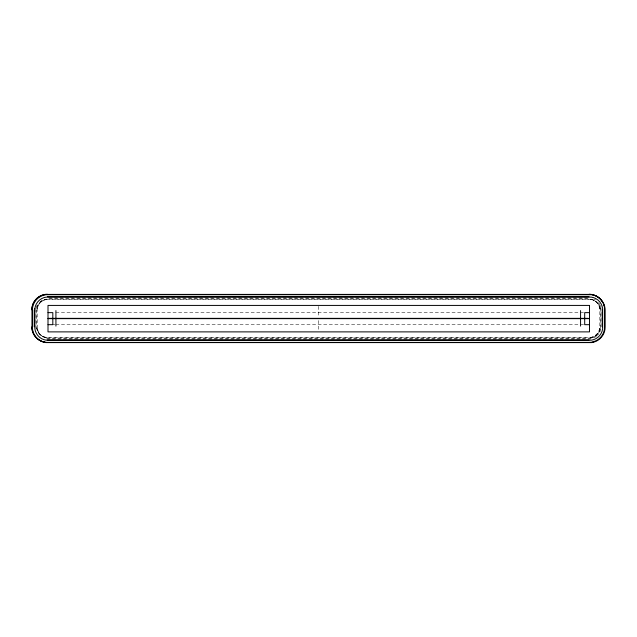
<?xml version="1.0" encoding="UTF-8"?>
<svg xmlns="http://www.w3.org/2000/svg" width="637" height="637" viewBox="0 0 637 637"><rect width="100%" height="100%" fill="white"/><g stroke="black" fill="none" stroke-linecap="round" stroke-linejoin="round"><path stroke-width="0.48" stroke-dasharray="3.19 2.39" d="M43.348 336.774L47.536 337.602L588.954 337.602C594.775 337.737 599.966 332.546 599.831 326.733L599.831 309.964C599.966 304.144 594.775 298.952 588.954 299.095L47.536 299.095C41.716 298.952 36.524 304.144 36.667 309.964L36.667 326.733C36.627 330.762 39.024 334.608 42.591 336.455M42.082 336.145L45.203 337.53L48.046 337.905L589.464 337.905C595.284 338.048 600.476 332.856 600.333 327.036L600.333 310.267C600.476 304.454 595.284 299.263 589.464 299.398L48.046 299.398C42.225 299.263 37.034 304.454 37.169 310.267L37.264 328.485L38.626 332.49L41.413 335.667M48.484 297.893L588.007 297.893M48.993 298.196L588.516 298.196M55.801 312.632L583.699 312.632M52.815 324.671L54.806 324.671M55.801 324.671L583.699 324.671M318.755 306.357L318.755 316.764M318.755 320.546L318.755 329.998M46.429 339.003A12.031 12.031 0 0 0 48.006 339.107L589.504 339.107A12.031 12.031 0 0 0 592.625 338.701M36.07 328.644A12.031 12.031 0 0 1 35.967 327.076L35.967 310.227A12.031 12.031 0 0 1 36.07 308.658M36.381 307.114A12.031 12.031 0 0 1 36.882 305.625M594.114 299.111A12.031 12.031 0 0 1 595.523 299.804M600.627 305.625A12.031 12.031 0 0 1 601.129 307.114M590.921 299.494A10.829 10.829 0 0 1 600.245 308.818M600.245 328.485A10.829 10.829 0 0 1 590.921 337.809M46.589 337.809A10.829 10.829 0 0 1 37.264 328.485M37.264 308.818A10.829 10.829 0 0 1 46.589 299.494M598.541 302.599A12.031 12.031 0 0 1 600.118 305.322M600.619 306.811A12.031 12.031 0 0 1 601.033 309.924L601.033 326.773A12.031 12.031 0 0 1 597.506 335.277M596.32 336.32A12.031 12.031 0 0 1 588.994 338.804L47.496 338.804A12.031 12.031 0 0 1 45.92 338.701M590.411 299.191A10.829 10.829 0 0 1 599.736 308.515M599.736 328.182A10.829 10.829 0 0 1 590.411 337.506M46.079 337.506A10.829 10.829 0 0 1 36.755 328.182M36.755 308.515A10.829 10.829 0 0 1 38.905 303.331M39.836 302.272A10.829 10.829 0 0 1 46.079 299.191"/><path stroke-width="0.96" d="M45.45 342.292A15.654 15.654 0 0 1 31.977 328.811L31.977 307.886A15.654 15.654 0 0 1 45.45 294.405L591.04 294.405A15.654 15.654 0 0 1 600.062 298.857M47.457 296.691L589.034 296.691M48.006 312.632L52.815 312.632L52.815 324.671L48.006 324.671M589.504 312.632L584.694 312.632L584.694 324.671L589.504 324.671M48.165 318.349L588.325 318.349M48.006 318.651L589.504 318.651M47.457 340.007L589.034 340.007M602.236 309.885L602.236 326.813M580.57 310.593L580.57 326.104M55.921 310.593L55.921 326.104M34.255 309.885L34.255 326.813M589.114 294.278A15.527 15.527 0 0 1 604.64 309.805L604.64 326.892A15.527 15.527 0 0 1 589.114 342.411L47.377 342.411A15.527 15.527 0 0 1 31.85 326.892M31.85 309.805A15.527 15.527 0 0 1 47.377 294.278M600.54 299.35A15.654 15.654 0 0 1 602.554 302.097M603.454 303.937A15.654 15.654 0 0 1 603.924 305.219M594.99 341.233A15.654 15.654 0 0 1 593.047 341.886M32.487 308.189L32.487 329.114A15.654 15.654 0 0 0 45.96 342.595L591.55 342.595A15.654 15.654 0 0 0 605.023 329.114L605.023 308.189A15.654 15.654 0 0 0 591.55 294.708L45.96 294.708A15.654 15.654 0 0 0 32.487 308.189M34.876 308.499L34.876 328.803A13.242 13.242 0 0 0 46.278 340.198L591.232 340.198A13.242 13.242 0 0 0 602.634 328.803L602.634 308.499A13.242 13.242 0 0 0 591.232 297.105L46.278 297.105A13.242 13.242 0 0 0 34.876 308.499M589.504 305.418L48.006 305.418L48.006 331.885L589.504 331.885L589.504 305.418"/></g></svg>
